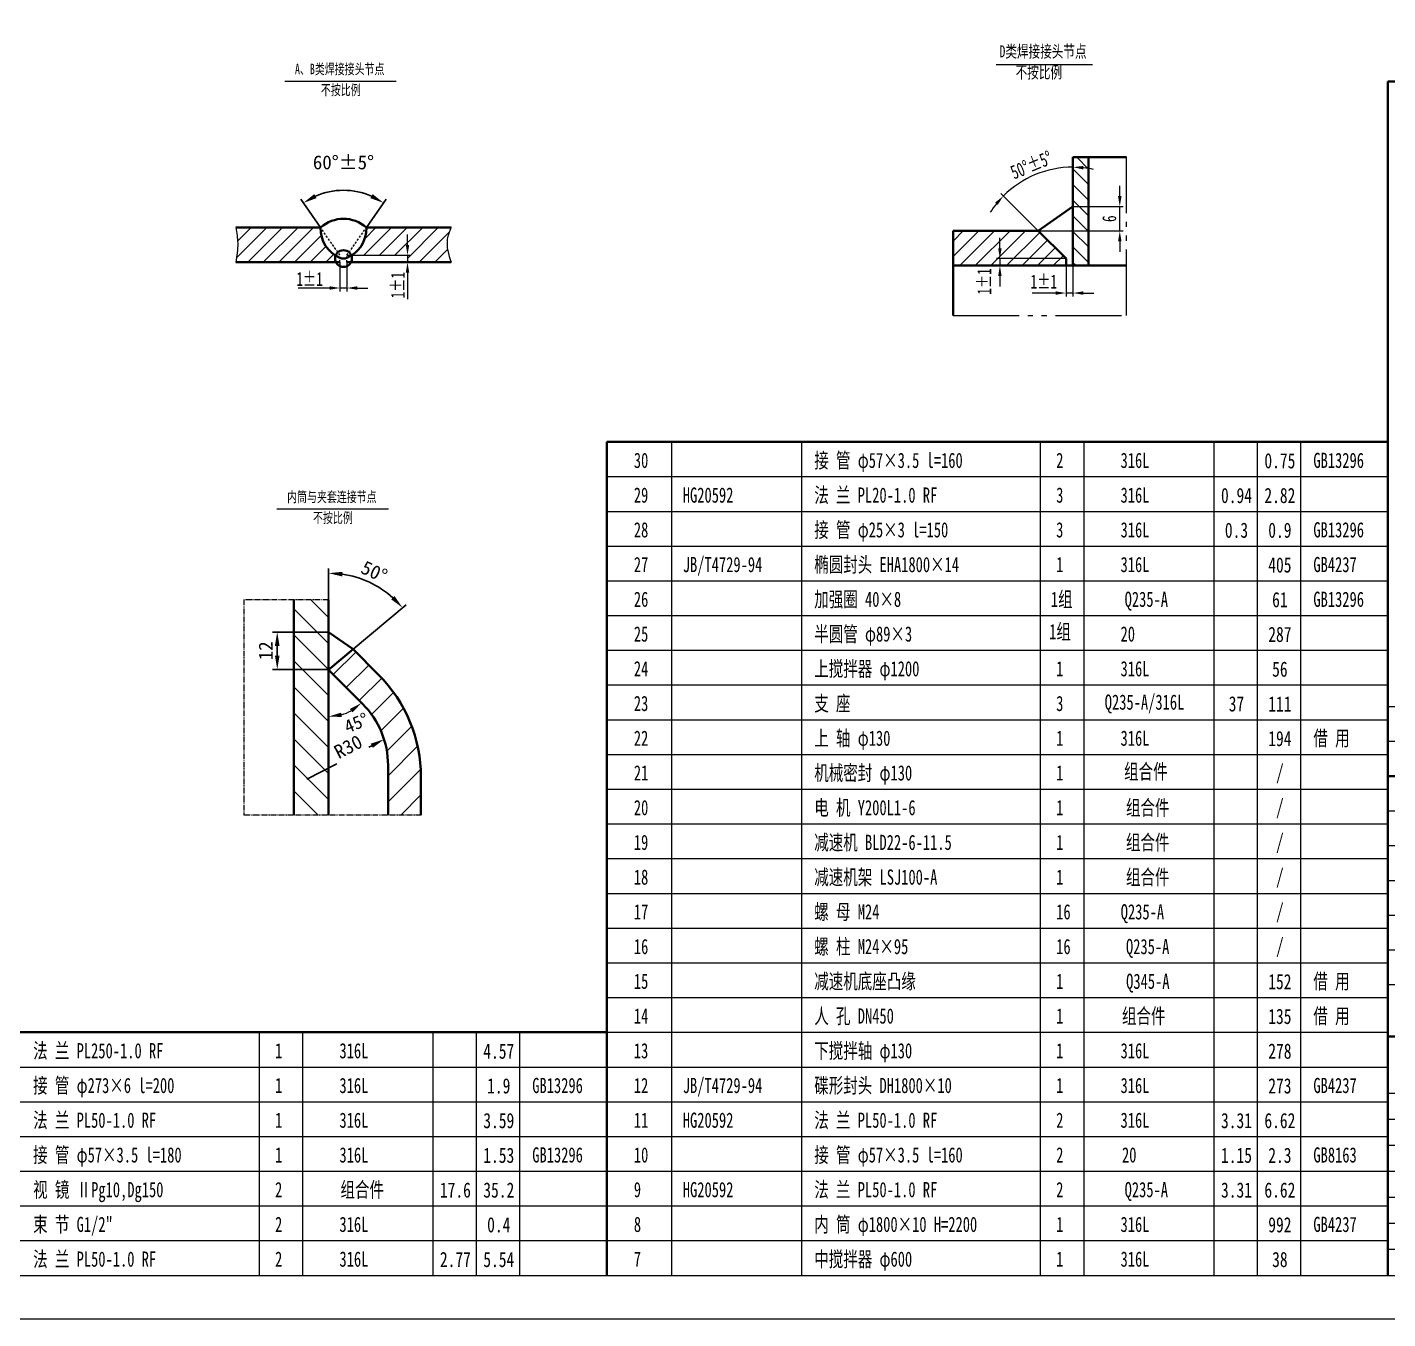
# Model space of a CAD drawing. Extents: x 588 to 112718, y -1551 to 24243.
# Drawn here: x 48838 to 53541, y 1983 to 6446 of the extents above; entities that cross this region are included whole.
import ezdxf
from ezdxf.enums import TextEntityAlignment as Align

# ---------------------------------------------------------------- set-up
doc = ezdxf.new("R2010")
doc.units = 0
doc.header["$LTSCALE"] = 10
doc.header["$PDMODE"] = 1
doc.linetypes.add('JXX-L', pattern=[2.9499999999999997, 1.9, -0.25, 0.15, -0.25, 0.15, -0.25])
doc.linetypes.add('XX-L', pattern=[1.25, 0.75, -0.5])
doc.layers.get('Defpoints').update_dxf_attribs({"linetype": 'CONTINUOUS'})
for name, color, linetype, lineweight in [('A 粗实线', 1, 'CONTINUOUS', 40), ('B 细实线', 7, 'CONTINUOUS', 18), ('C 文 字', 2, 'CONTINUOUS', 20), ('G 长虚线', 6, 'XX-L', 20), ('I 长双点线', 3, 'JXX-L', 18), ('J 标注尺寸', 2, 'CONTINUOUS', 18)]:
    doc.layers.add(name, color=color, linetype=linetype, lineweight=lineweight)
doc.styles.add('HZTXT', font='SIMFANG.TTF', dxfattribs={"width": 0.75})
doc.styles.get("Standard").update_dxf_attribs({"font": 'SIMFANG.TTF'})
doc.styles.add('style2', font='SIMFANG.TTF', dxfattribs={"width": 0.7})
doc.styles.add('标题中文', font='SIMFANG.TTF', dxfattribs={"width": 0.7})
doc.dimstyles.new('通用标注4.0', dxfattribs={"dimscale": 16, "dimtxt": 3, "dimasz": 3, "dimexe": 1, "dimexo": 0, "dimgap": 1, "dimtad": 1, "dimdec": 0, "dimzin": 0, "dimdsep": 46, "dimtxsty": 'Standard', "dimcen": 0, "dimadec": 0, "dimazin": 0, "dimtfac": 0.375, "dimtdec": 0, "dimtmove": 2, "dimatfit": 3, "dimfxl": 0, "dimtzin": 0, "dimarcsym": 0})

# ---------------------------------------------------------------- blocks, each defined once
blk = doc.blocks.new('*D185')
at = {"layer": 'Defpoints', "color": 0}
for p in [(49879.38006592673, 4356.037942664887), (49702.15792050667, 4226.485541970011), (49879.38006592673, 4226.485541970011)]:
    blk.add_point(p, dxfattribs=at)
at = {"layer": 'J 标注尺寸', "color": 0, "lineweight": -2}
for p, q in [((49879.38006592673, 4356.037942664887), (49686.15792050667, 4356.037942664887)), ((49702.15792050667, 4308.037942664887), (49702.15792050667, 4274.485541970011)), ((49879.38006592673, 4226.485541970011), (49686.15792050667, 4226.485541970011))]:
    blk.add_line(p, q, dxfattribs=at)
at = {"layer": 'J 标注尺寸', "color": 0}
for points in [[(49694.15792050667, 4308.037942664887), (49710.15792050667, 4308.037942664887), (49702.15792050667, 4356.037942664887)], [(49694.15792050667, 4274.485541970011), (49710.15792050667, 4274.485541970011), (49702.15792050667, 4226.485541970011)]]:
    blk.add_solid(points, dxfattribs=at)
at = {"layer": 'J 标注尺寸', "color": 0, "insert": (49662.15792050667, 4291.261742317457), "char_height": 48, "attachment_point": 5, "rotation": 90}
blk.add_mtext('12', dxfattribs=at)
blk = doc.blocks.new('*D194')
at = {"layer": 'Defpoints', "color": 0}
for p in [(50062.95103377191, 4504.55382463647), (49879.38006592673, 4467.343760669555), (49964.21707420988, 4296.634429945858), (49879.38006592673, 4225.447727585273), (49879.38006592673, 3723.343760669552)]:
    blk.add_point(p, dxfattribs=at)
at = {"layer": 'J 标注尺寸', "color": 0, "lineweight": -2}
for p, q in [((49879.38006592673, 4467.343760669555), (49879.38006592673, 4575.511364706657)), ((49964.21707420988, 4296.634429945858), (50147.54436988158, 4450.46429612871))]:
    blk.add_line(p, q, dxfattribs=at)
blk.add_arc((49879.38006592673, 4225.44772758527), 334.0636371213866, 48.23965381216988, 81.76034618783183, dxfattribs=at)
at = {"layer": 'J 标注尺寸', "color": 0}
for points in [[(49926.68129226373, 4548.083592088333), (49927.83077385146, 4564.042247798621), (49879.38006592673, 4559.511364706657)], [(50107.61500187214, 4480.207485457093), (50096.12883486778, 4469.068905316522), (50135.28765879168, 4440.179694373728)]]:
    blk.add_solid(points, dxfattribs=at)
at = {"layer": 'J 标注尺寸', "color": 0, "insert": (50037.46619002737, 4564.464514755637), "char_height": 48, "attachment_point": 5, "rotation": 335.0000000000006}
blk.add_mtext('50°', dxfattribs=at)
blk = doc.blocks.new('*D195')
at = {"layer": 'Defpoints', "color": 0}
for p in [(50071.33306032281, 3985.225661277971), (49804.99593334444, 3847.151279899917)]:
    blk.add_point(p, dxfattribs=at)
at = {"layer": 'J 标注尺寸', "color": 0, "lineweight": -2}
for p, q in [((50028.71912000627, 3963.133760257486), (50018.71689103452, 3957.94840891971)), ((49804.99593334444, 3847.151279899917), (49907.84386433709, 3900.469661039384))]:
    blk.add_line(p, q, dxfattribs=at)
at = {"layer": 'J 标注尺寸', "color": 0}
blk.add_solid([(50025.03713650285, 3970.236083643576), (50032.40110350968, 3956.031436871395), (50071.33306032281, 3985.225661277971)], dxfattribs=at)
at = {"layer": 'J 标注尺寸', "color": 0, "insert": (49947.55039856816, 3959.551212897077), "char_height": 48, "attachment_point": 5, "rotation": 27.403107640047416}
blk.add_mtext('R30', dxfattribs=at)
blk = doc.blocks.new('*D26')
at = {"layer": 'Defpoints', "color": 0}
for p in [(3237.529882554551, 4833.701037508146), (3244.866875172898, 4832.923096402701), (3234.866875172898, 4816.319008281709), (3242.866875172898, 4808.319008281709), (3244.866875172898, 4806.319008281708)]:
    blk.add_point(p, dxfattribs=at)
at = {"layer": 'J 标注尺寸', "color": 0, "lineweight": -2}
for p, q in [((3244.866875172898, 4832.923096402701), (3244.866875172899, 4835.666970911132)), ((3234.866875172898, 4816.319008281709), (3224.114731783625, 4827.071151670984))]:
    blk.add_line(p, q, dxfattribs=at)
for start, end in [(89.99999999999905, 134.9999999999966), (77.86737145388587, 83.93368572694246), (141.0663142730532, 147.1326285461097)]:
    blk.add_arc((3244.866875172898, 4806.319008281709), 28.34796262942333, start, end, dxfattribs=at)
at = {"layer": 'J 标注尺寸', "color": 0}
for points in [[(3247.836215487091, 4834.008929804123), (3247.889129342651, 4835.00752888478), (3244.866875172899, 4834.666970911132)], [(3222.443971294357, 4824.46779932445), (3223.187503222061, 4823.799098888917), (3224.821838564812, 4826.364044889798)]]:
    blk.add_solid(points, dxfattribs=at)
at = {"layer": 'J 标注尺寸', "color": 0, "insert": (3232.870529236219, 4835.280749340962), "char_height": 4, "attachment_point": 5, "rotation": 22.499999999999368, "style": 'style2'}
blk.add_mtext('{\\f仿宋_GB2312|b0|i0|c134|p49;50°±5°}', dxfattribs=at)
blk = doc.blocks.new('*D25')
at = {"layer": 'Defpoints', "color": 0}
for p in [(3244.866875172898, 4823.321083663805), (3258.347866930999, 4823.321083663805), (3234.866875172899, 4816.319008281709)]:
    blk.add_point(p, dxfattribs=at)
at = {"layer": 'J 标注尺寸', "color": 0, "lineweight": -2}
for p, q in [((3258.347866930999, 4826.321083663805), (3258.347866930999, 4829.321083663805)), ((3244.866875172898, 4823.321083663805), (3259.347866930999, 4823.321083663805)), ((3258.347866930999, 4816.319008281709), (3258.347866930999, 4823.321083663805)), ((3234.866875172899, 4816.319008281709), (3259.347866930999, 4816.319008281709)), ((3258.347866930999, 4813.319008281709), (3258.347866930999, 4810.319008281709))]:
    blk.add_line(p, q, dxfattribs=at)
at = {"layer": 'J 标注尺寸', "color": 0}
for points in [[(3257.847866930999, 4826.321083663805), (3258.847866930999, 4826.321083663805), (3258.347866930999, 4823.321083663805)], [(3257.847866930999, 4813.319008281709), (3258.847866930999, 4813.319008281709), (3258.347866930999, 4816.319008281709)]]:
    blk.add_solid(points, dxfattribs=at)
at = {"layer": 'J 标注尺寸', "color": 0, "insert": (3255.347866930998, 4819.820045972758), "char_height": 4, "attachment_point": 5, "rotation": 90, "style": 'style2'}
blk.add_mtext('6', dxfattribs=at)
blk = doc.blocks.new('*D199')
at = {"layer": 'Defpoints', "color": 0}
for p in [(49980.001263256, 5877.570599660857), (49851.86021233627, 5753.783134144202), (50010.30005967256, 5753.783134144202), (49919.08013600443, 5657.783134144202), (49943.08013600443, 5657.783134144202)]:
    blk.add_point(p, dxfattribs=at)
at = {"layer": 'J 标注尺寸', "color": 0, "lineweight": -2}
for p, q in [((49851.86021233627, 5753.783134144202), (49783.1414517529, 5851.92369509709)), ((50010.30005967256, 5753.783134144202), (50079.01882025593, 5851.923695097114))]:
    blk.add_line(p, q, dxfattribs=at)
blk.add_arc((49931.08013600443, 5640.645358063301), 241.9232250066643, 66.3867884614862, 113.6132115385236, dxfattribs=at)
at = {"layer": 'J 标注尺寸', "color": 0}
for points in [[(49838.0911552046, 5855.336343222928), (49830.25942734099, 5869.288548735688), (49792.31867473452, 5838.817262388467)], [(50031.90084466783, 5869.288548735705), (50024.06911680422, 5855.336343222943), (50069.84159727431, 5838.817262388491)]]:
    blk.add_solid(points, dxfattribs=at)
at = {"layer": 'J 标注尺寸', "color": 0, "insert": (49931.0801360044, 5978.568583069965), "char_height": 48, "attachment_point": 5}
blk.add_mtext('60°±5°', dxfattribs=at)
blk = doc.blocks.new('D类焊接接头节点')
at = {"layer": 'J 标注尺寸'}
h = blk.add_hatch(dxfattribs=at)
h.set_pattern_fill('ANSI31', color=256, angle=90, style=0)
h.set_pattern_definition([(135, (-3239.866875172898, -4819.820045972758), (-2.245064030267288, -2.245064030267288), [])])
h.paths.add_polyline_path([(9.5, 17.6751788846459), (5, 17.6751788846459), (5, -13.50103769104862), (9.5, -13.50103769104862)])
h = blk.add_hatch(dxfattribs=at)
h.set_pattern_fill('ANSI31', color=256, style=0)
h.set_pattern_definition([(45, (-3239.866875172898, -4819.820045972758), (-2.245064030267288, 2.245064030267288), [])])
h.paths.add_polyline_path([(-29.53674107769621, -3.501037691048623), (-29.53674107769621, -13.50103769104862), (-16.05367463827133, -13.50103769104862), (-16.05367463827133, -11.50103769104862), (3.000000000000455, -11.50103769104862), (-4.999999999999544, -3.501037691048623)])
h.paths.add_polyline_path([(3, -13.50103769104862), (3, -11.50103769104862), (-16.05367463827133, -11.50103769104862), (-16.05367463827133, -13.50103769104862)])
at = {"layer": 'A 粗实线'}
for p, q in [((5, 17.6751788846459), (20.46345910245145, 17.6751788846459)), ((5, -13.50103769104862), (5, 17.6751788846459)), ((9.5, -13.50103769104862), (9.5, 17.6751788846459)), ((-4.999999999999545, -3.501037691048623), (5, 3.501037691047713)), ((-29.53674107769621, -3.501037691048623), (-29.53674107769621, -27.88196099332527)), ((-29.53674107769621, -3.501037691048623), (-4.999999999999545, -3.501037691048623)), ((3.000000000000455, -11.50103769104862), (-4.999999999999545, -3.501037691048623)), ((3, -13.50103769104862), (3, -11.50103769104862)), ((-29.53674107769621, -13.50103769104862), (5, -13.50103769104862)), ((5, -13.50103769104862), (20.46345910245145, -13.50103769104862))]:
    blk.add_line(p, q, dxfattribs=at)
at = {"layer": 'I 长双点线'}
for p, q in [((20.46345910245145, -27.88196099332527), (20.46345910245145, 17.6751788846459)), ((-29.53674107769621, -27.88196099332527), (20.46345910245191, -27.88196099332527))]:
    blk.add_line(p, q, dxfattribs=at)
at = {"layer": 'J 标注尺寸'}
for p, q in [((-17.09550206171116, 44.44535657877896), (10.60261358208663, 44.44535657877896)), ((-16.05367463827133, -8.501037691048623), (-16.05367463827133, -5.501037691048623)), ((3.000000000000455, -11.50103769104862), (-17.05367463827133, -11.50103769104862)), ((-16.05367463827133, -11.50103769104862), (-16.05367463827133, -13.50103769104862)), ((3.000000000000455, -13.50103769104862), (-17.05367463827133, -13.50103769104862)), ((3, -13.50103769104862), (3, -22.4067950646695)), ((5, -13.50103769104862), (5, -22.4067950646695)), ((-16.05367463827133, -16.50103769104862), (-16.05367463827133, -19.50103769104862)), ((0, -21.4067950646695), (-6.736571717381594, -21.4067950646695)), ((5, -21.4067950646695), (3, -21.4067950646695)), ((8, -21.4067950646695), (11, -21.4067950646695))]:
    blk.add_line(p, q, dxfattribs=at)
for points in [[(-16.55367463827133, -8.501037691048623), (-15.55367463827133, -8.501037691048623), (-16.05367463827133, -11.50103769104862)], [(-16.55367463827133, -16.50103769104862), (-15.55367463827133, -16.50103769104862), (-16.05367463827133, -13.50103769104862)], [(0, -20.9067950646695), (0, -21.9067950646695), (3, -21.4067950646695)], [(8, -20.9067950646695), (8, -21.9067950646695), (5, -21.4067950646695)]]:
    blk.add_solid(points, dxfattribs=at)
at = {"layer": 'J 标注尺寸', "char_height": 3.5, "width": 51, "attachment_point": 1, "style": 'style2'}
for s, insert in [('D{\\f仿宋_GB2312|b0|i0|c134|p49;类焊接接头节点}', (-16.14644854581275, 49.94362858592831)), ('{\\f仿宋_GB2312|b0|i0|c134|p49;不按比例}', (-11.5092115260486, 43.93366311076716))]:
    blk.add_mtext(s, dxfattribs=dict(at, insert=insert))
at = {"layer": 'J 标注尺寸', "insert": (-20.55367463827179, -18.07682058142836), "char_height": 4, "attachment_point": 5, "rotation": 90, "style": 'style2'}
blk.add_mtext('{\\f仿宋_GB2312|b0|i0|c134|p49;1±1}', dxfattribs=at)
at = {"layer": 'J 标注尺寸', "insert": (-3.407385127946327, -18.11277421253726), "char_height": 4, "attachment_point": 5, "style": 'style2'}
blk.add_mtext('{\\f仿宋_GB2312|b0|i0|c134|p49;1±1}', dxfattribs=at)
at = {"layer": 'J 标注尺寸'}
dim = blk.add_angular_dim_2l(base=(-2.336992618347722, 13.8809915353886), line1=((5, -13.50103769104862), (5, 13.10305042994332)), line2=((3.000000000000455, -11.50103769104862), (-4.999999999999545, -3.501037691048623)), text='{\\f仿宋_GB2312|b0|i0|c134|p49;50°±5°}', dimstyle='通用标注4.0', dxfattribs=at)
dim.commit()
dim.dimension.update_dxf_attribs({"geometry": '*D26', "text_midpoint": (-6.996345936679973, 15.46070336820412), "insert": (-3239.866875172898, -4819.820045972758)})
dim = blk.add_linear_dim(base=(18.48099175810057, 3.501037691047713), p1=(-4.999999999999545, -3.501037691048623), p2=(5, 3.501037691047713), angle=90, text='6', dimstyle='通用标注4.0', dxfattribs=at)
dim.commit()
dim.dimension.update_dxf_attribs({"geometry": '*D25', "text_midpoint": (15.48099175810012, 0), "insert": (-3239.866875172898, -4819.820045972758)})

msp = doc.modelspace()

# ---------------------------------------------------------------- hatches: boundary and pattern name
at = {"layer": 'B 细实线'}
h = msp.add_hatch(dxfattribs=at)
h.set_pattern_fill('ANSI31', color=256, scale=20, angle=90, style=0)
h.set_pattern_definition([(135, (41320.41722273402, 751.9051829300442), (-44.90128060534577, -44.90128060534576), [])])
h.paths.add_polyline_path([(49879.38006592673, 4467.343760669552), (49759.38006592673, 4467.343760669552), (49759.38006592673, 4015.408094988015), (49759.38006592673, 3723.343760669552), (49879.38006592673, 3723.343760669552)])
h = msp.add_hatch(dxfattribs=at)
h.set_pattern_fill('ANSI31', color=256, scale=20, style=0)
h.set_pattern_definition([(45, (41320.41722273402, 751.9051829300442), (-44.90128060534576, 44.90128060534577), [])])
h.paths.add_polyline_path([(50052.53749607061, 4208.314008085134), (49964.21707420988, 4296.634429945858), (49879.38006592673, 4225.447727585277), (49997.19786240673, 4107.629931105264, -0.1989123673796584), (50085.06582805078, 3895.497896749301), (50085.06582805078, 3723.343760669552), (50198.98410547734, 3723.343760669552), (50198.98410547734, 3854.760617491862, 0.1989123673796569)])
at = {"layer": 'J 标注尺寸'}
h = msp.add_hatch(dxfattribs=at)
h.set_pattern_fill('ANSI31', color=256, style=0)
h.set_pattern_definition([(45, (13285.39424562748, -43774.17662551712), (-26.94076836320745, 26.94076836320746), [])])
edge = h.paths.add_edge_path()
edge.add_ellipse((49931.08013600443, 5646.532144982679), major_axis=(20.4527009203839, 20.4527009203839), ratio=0.99999999999947, start_angle=134.9999999999849, end_angle=161.1529425672897, ccw=False)
edge.add_ellipse((49931.08013600443, 5646.532144982679), major_axis=(20.45270092041763, 20.45270092041763), ratio=0.9999999999994886, start_angle=113.98966314125781, end_angle=134.9999999999853, ccw=False)
edge.add_ellipse((49960.51650886331, 5749.835634082383), major_axis=(-76.88229162724156, 76.88229162724156), ratio=0.9999999999998836, start_angle=42.91935054736939, end_angle=103.72986075327537, ccw=False)
edge.add_line((49851.86021233627, 5753.783134144202), (49559.08013600441, 5753.783134144202))
edge.add_spline(control_points=[(49559.08013600443, 5753.783134144202), (49562.11162648338, 5735.706582013752), (49568.80824447278, 5695.775147287541), (49562.52113520409, 5655.710774888064), (49559.08013600443, 5633.783134144202)], knot_values=[0, 0, 0, 0, 4.553085131909655, 10.0578484456397, 10.0578484456397, 10.0578484456397, 10.0578484456397], degree=3, periodic=0)
edge.add_line((49559.08013600443, 5633.783134144202), (49905.11691832021, 5633.783134144202))
edge = h.paths.add_edge_path()
edge.add_line((50152.46008066015, 5657.783134144202), (50152.46008066015, 5633.783134144202))
edge.add_line((50152.46008066015, 5633.783134144202), (50164.46008066015, 5633.783134144202))
edge.add_line((50164.46008066015, 5633.783134144202), (50303.08013600441, 5633.783134144202))
edge.add_spline(control_points=[(50303.08013600443, 5633.783134144202), (50294.51788091866, 5660.694809172057), (50281.47445203268, 5701.691078952803), (50297.55539877166, 5740.462800604977), (50303.08013600443, 5753.783134144202)], knot_values=[0, 0, 0, 0, 6.737565344485811, 10.26376270678672, 10.26376270678672, 10.26376270678672, 10.26376270678672], degree=3, periodic=0)
edge.add_line((50303.08013600443, 5753.783134144202), (50010.30005967258, 5753.783134144202))
edge.add_ellipse((49901.64376314552, 5749.835634082383), major_axis=(76.88229162723417, 76.88229162723417), ratio=0.9999999999999645, start_angle=257.1528708974274, end_angle=317.08064945263294, ccw=False)
edge.add_line((49959.50662504192, 5657.783134144202), (50152.46008066017, 5657.783134144202))

# ---------------------------------------------------------------- linework, layer by layer
at = {"layer": 'A 粗实线'}
for p, q in [((53540.93217136123, 2958.045089139574), (53540.93217136123, 6258.441585797918)), ((53540.93217136123, 6258.441585797918), (55344.18691679614, 6258.441585797918)), ((49559.08013600443, 5753.7831341442), (49851.86021233627, 5753.7831341442)), ((50303.08013600443, 5753.7831341442), (50010.30005967256, 5753.7831341442)), ((49559.08013600443, 5633.7831341442), (49919.08013600443, 5633.7831341442)), ((50303.08013600443, 5633.7831341442), (49943.08013600443, 5633.7831341442)), ((50840.93217136123, 5013.045089139574), (53540.93217136123, 5013.045089139574)), ((50840.93217136123, 5013.045089139574), (50840.93217136123, 3573.045089139574)), ((49759.38006592673, 4467.343760669552), (49759.38006592673, 4015.408094988015)), ((49879.38006592673, 3723.343760669552), (49879.38006592673, 4467.343760669552)), ((49964.21707420988, 4296.634429945858), (49879.38006592673, 4356.037942664887)), ((49879.38006592673, 4225.447727585277), (49964.21707420988, 4296.634429945858)), ((49964.21707420988, 4296.634429945858), (50052.53749607061, 4208.314008085137)), ((49879.38006592673, 4225.447727585277), (49997.19786240673, 4107.629931105264)), ((49759.38006592673, 3723.343760669552), (49759.38006592673, 4016.123837001411)), ((50085.06582805078, 3723.343760669552), (50085.06582805078, 3895.497896749301)), ((53540.93217136123, 3858.045089139574), (56240.93217136123, 3858.045089139574)), ((50198.98410547734, 3723.343760669552), (50198.98410547734, 3854.760617491862)), ((50840.93217136123, 3573.045089139574), (50840.93217136123, 2133.045089139574)), ((48140.93217136123, 2973.045089139574), (50840.93217136123, 2973.045089139574)), ((53540.93217136123, 2958.045089139574), (56240.93217136123, 2958.045089139574))]:
    msp.add_line(p, q, dxfattribs=at)
at = {"layer": 'A 粗实线', "color": 1}
msp.add_line((53540.93217136123, 2958.045089139574), (53540.93217136123, 2133.045089139574), dxfattribs=at)
at = {"layer": 'A 粗实线'}
for centre, radius in [((49698.98410547734, 3854.760617491862), 500), ((49785.06582805078, 3895.497896749301), 300)]:
    msp.add_arc(centre, radius, 0, 44.99999999962232, dxfattribs=at)
for centre, major_axis, ratio, start_param, end_param in [((49931.08013600443, 5665.018482334495), (-84.12775914312094, 84.12775914312097), 0.9999999999999987, -1.514038278969811, -0.05675804782508687), ((49960.51650886331, 5749.835634082383), (76.88229162723525, 76.88229162723525), 0.9999999999999033, 2.319880306664764, 3.536003631691676), ((49901.64376314552, 5749.835634082383), (-76.8822916272353, 76.8822916272353), 0.9999999999999002, 2.747181675487909, 3.963305000514824), ((49931.08013600443, 5646.532144982679), (-20.45270092038442, 20.45270092038443), 0.9999999999999454, 3.926990816987269, 10.21017612416686), ((49931.08013600443, 5673.813915045948), (19.29112461451073, 19.29112461451072), 1, 3.47155454510239, 4.382427088872093)]:
    msp.add_ellipse(centre, major_axis=major_axis, ratio=ratio, start_param=start_param, end_param=end_param, dxfattribs=at)
at = {"layer": 'B 细实线'}
for p, q in [((51065.93217136123, 3573.045089139574), (51065.93217136123, 5013.045089139574)), ((51515.93217136123, 3573.045089139574), (51515.93217136123, 5013.045089139574)), ((52340.93217136123, 3573.045089139574), (52340.93217136123, 5013.045089139574)), ((52490.93217136123, 3573.045089139574), (52490.93217136123, 5013.045089139574)), ((52940.93217136123, 3573.045089139574), (52940.93217136123, 5013.045089139574)), ((53090.93217136123, 3573.045089139574), (53090.93217136123, 5013.045089139574)), ((53240.93217136123, 3573.045089139574), (53240.93217136123, 5013.045089139574)), ((50840.93217136123, 4893.045089139574), (53540.93217136123, 4893.045089139574)), ((50840.93217136123, 4773.045089139574), (53540.93217136123, 4773.045089139574)), ((50840.93217136123, 4653.045089139574), (53540.93217136123, 4653.045089139574)), ((50840.93217136123, 4533.045089139574), (53540.93217136123, 4533.045089139574)), ((50840.93217136123, 4413.045089139574), (53540.93217136123, 4413.045089139574)), ((50840.93217136123, 4293.045089139574), (53540.93217136123, 4293.045089139574)), ((50840.93217136123, 4173.045089139574), (53540.93217136123, 4173.045089139574)), ((53540.93217136123, 4098.985155724469), (55344.18691679614, 4098.985155724469)), ((50840.93217136123, 4053.045089139574), (53540.93217136123, 4053.045089139574)), ((53540.93217136123, 3979.093869709781), (55344.18691679614, 3979.093869709781)), ((50840.93217136123, 3933.045089139574), (53540.93217136123, 3933.045089139574)), ((50840.93217136123, 3813.045089139574), (53540.93217136123, 3813.045089139574)), ((53540.93217136123, 3738.045089139574), (56240.93217136123, 3738.045089139574)), ((50840.93217136123, 3693.045089139574), (53540.93217136123, 3693.045089139574)), ((53540.93217136123, 3618.045089139574), (56240.93217136123, 3618.045089139574)), ((50840.93217136123, 3573.045089139574), (53540.93217136123, 3573.045089139574)), ((51065.93217136123, 2133.045089139574), (51065.93217136123, 3573.045089139574)), ((51515.93217136123, 2133.045089139574), (51515.93217136123, 3573.045089139574)), ((52340.93217136123, 2133.045089139574), (52340.93217136123, 3573.045089139574)), ((52490.93217136123, 2133.045089139574), (52490.93217136123, 3573.045089139574)), ((52940.93217136123, 2133.045089139574), (52940.93217136123, 3573.045089139574)), ((53090.93217136123, 2133.045089139574), (53090.93217136123, 3573.045089139574)), ((53240.93217136123, 2133.045089139574), (53240.93217136123, 3573.045089139574)), ((53540.93217136123, 3498.045089139574), (56240.93217136123, 3498.045089139574)), ((50840.93217136123, 3453.045089139574), (53540.93217136123, 3453.045089139574)), ((53540.93217136123, 3378.045089139574), (56240.93217136123, 3378.045089139574)), ((50840.93217136123, 3333.045089139574), (53540.93217136123, 3333.045089139574)), ((53540.93217136123, 3258.045089139574), (56240.93217136123, 3258.045089139574)), ((50840.93217136123, 3213.045089139574), (53540.93217136123, 3213.045089139574)), ((53540.93217136123, 3138.045089139574), (56240.93217136123, 3138.045089139574)), ((50840.93217136123, 3093.045089139574), (53540.93217136123, 3093.045089139574)), ((49640.93217136123, 2133.045089139574), (49640.93217136123, 2973.045089139574)), ((49790.93217136123, 2133.045089139574), (49790.93217136123, 2973.045089139574)), ((50240.93217136123, 2133.045089139574), (50240.93217136123, 2973.045089139574)), ((50390.93217136123, 2133.045089139574), (50390.93217136123, 2973.045089139574)), ((50540.93217136123, 2133.045089139574), (50540.93217136123, 2973.045089139574)), ((50840.93217136123, 2973.045089139574), (53540.93217136123, 2973.045089139574)), ((48140.93217136123, 2853.045089139574), (50840.93217136123, 2853.045089139574)), ((50840.93217136123, 2853.045089139574), (53540.93217136123, 2853.045089139574)), ((48140.93217136123, 2733.045089139574), (50840.93217136123, 2733.045089139574)), ((50840.93217136123, 2733.045089139574), (53540.93217136123, 2733.045089139574)), ((53540.93217136123, 2763.045089139574), (56240.93217136123, 2763.045089139574)), ((53540.93217136123, 2673.045089139574), (54440.93217136123, 2673.045089139574)), ((48140.93217136123, 2613.045089139574), (50840.93217136123, 2613.045089139574)), ((50840.93217136123, 2613.045089139574), (53540.93217136123, 2613.045089139574)), ((53540.93217136123, 2583.045089139574), (54440.93217136123, 2583.045089139574)), ((48140.93217136123, 2493.045089139574), (50840.93217136123, 2493.045089139574)), ((50840.93217136123, 2493.045089139574), (53540.93217136123, 2493.045089139574)), ((53540.93217136123, 2493.045089139574), (54440.93217136123, 2493.045089139574)), ((53540.93217136123, 2403.045089139574), (54440.93217136123, 2403.045089139574)), ((48140.93217136123, 2373.045089139574), (50840.93217136123, 2373.045089139574)), ((50840.93217136123, 2373.045089139574), (53540.93217136123, 2373.045089139574)), ((53540.93217136123, 2313.045089139574), (54440.93217136123, 2313.045089139574)), ((48140.93217136123, 2253.045089139574), (50840.93217136123, 2253.045089139574)), ((50840.93217136123, 2253.045089139574), (53540.93217136123, 2253.045089139574)), ((53540.93217136123, 2223.045089139574), (56240.93217136123, 2223.045089139574))]:
    msp.add_line(p, q, dxfattribs=at)
msp.add_lwpolyline([(43775.93217136123, 1983.045089139574), (56390.93217136123, 1983.045089139574), (56390.93217136123, 10893.04508913957), (43775.93217136123, 10893.04508913957)], close=True, dxfattribs=at)
at = {"layer": 'C 文 字'}
msp.add_line((44150.93217136123, 2133.045089139574), (56240.93217136123, 2133.045089139574), dxfattribs=at)
at = {"layer": 'G 长虚线'}
for p, q in [((49919.08013600443, 5657.7831341442), (49851.86021233627, 5753.7831341442)), ((49943.08013600443, 5657.7831341442), (50010.30005967256, 5753.7831341442)), ((49919.08013600443, 5633.7831341442), (49919.08013600443, 5657.7831341442)), ((49943.08013600443, 5633.7831341442), (49943.08013600443, 5657.7831341442))]:
    msp.add_line(p, q, dxfattribs=at)
at = {"layer": 'I 长双点线'}
for p, q in [((49879.38006592673, 4467.343760669552), (49586.40415505378, 4467.343760669552)), ((49586.40415505378, 4467.343760669552), (49586.40415505378, 3723.343760669552)), ((50198.98410547734, 3723.343760669552), (49586.40415505378, 3723.343760669552))]:
    msp.add_line(p, q, dxfattribs=at)
at = {"layer": 'J 标注尺寸'}
for p, q in [((49728.12222338992, 6260.049958411248), (50113.7152953037, 6260.049958411248)), ((50152.46008066015, 5693.7831341442), (50152.46008066015, 5729.7831341442)), ((49943.08013600443, 5657.7831341442), (50164.46008066015, 5657.7831341442)), ((50152.46008066015, 5657.7831341442), (50152.46008066015, 5633.7831341442)), ((49919.08013600443, 5633.7831341442), (49919.08013600443, 5532.741250299412)), ((49943.08013600443, 5633.7831341442), (49943.08013600443, 5532.741250299412)), ((49943.08013600443, 5633.7831341442), (50164.46008066015, 5633.7831341442)), ((50152.46008066015, 5597.7831341442), (50152.46008066015, 5506.414637636626)), ((49883.08013600443, 5544.741250299412), (49774.58997497772, 5544.741250299412)), ((49943.08013600443, 5544.741250299412), (49919.08013600443, 5544.741250299412)), ((49979.08013600443, 5544.741250299412), (50015.08013600443, 5544.741250299412)), ((49700.92485887415, 4781.506172874942), (50086.51793078793, 4781.506172874942))]:
    msp.add_line(p, q, dxfattribs=at)
msp.add_arc((49879.38006592673, 4225.447727585277), 161.6399555069797, 286.002910955934, 298.9970890438595, dxfattribs=at)
for points, knots in [([(49559.08013600443, 5753.783134144202), (49562.11162648338, 5735.706582013755), (49568.80824447281, 5695.775147287542), (49562.52113520409, 5655.710774888068), (49559.08013600443, 5633.783134144202)], [0, 0, 0, 0, 4.553085131909655, 10.0578484456397, 10.0578484456397, 10.0578484456397, 10.0578484456397]), ([(50303.08013600443, 5753.783134144202), (50297.55539877166, 5740.462800604982), (50281.47445203268, 5701.691078952797), (50294.51788091863, 5660.694809172048), (50303.08013600443, 5633.783134144202)], [0, 0, 0, 0, 3.526197362300913, 10.26376270678672, 10.26376270678672, 10.26376270678672, 10.26376270678672])]:
    msp.add_open_spline(points, degree=3, knots=knots, dxfattribs=at)
for points in [[(50146.46008066015, 5693.7831341442), (50158.46008066015, 5693.7831341442), (50152.46008066015, 5657.7831341442)], [(50146.46008066015, 5597.7831341442), (50158.46008066015, 5597.7831341442), (50152.46008066015, 5633.7831341442)], [(49883.08013600443, 5550.741250299412), (49883.08013600443, 5538.741250299412), (49919.08013600443, 5544.741250299412)], [(49979.08013600443, 5550.741250299412), (49979.08013600443, 5538.741250299412), (49943.08013600443, 5544.741250299412)], [(49953.22402816839, 4090.060136828673), (49962.25094919809, 4078.080374864279), (49993.67677457639, 4111.151018935598)], [(49924.98595683716, 4062.644709626649), (49922.89798298848, 4077.49867762201), (49879.38006592673, 4063.807772078297)]]:
    msp.add_solid(points, dxfattribs=at)

# ---------------------------------------------------------------- block references
at = {"layer": 'J 标注尺寸', "xscale": 12, "yscale": 12}
msp.add_blockref('D类焊接接头节点', (52392.72328256456, 5784.244120532461), dxfattribs=at)

# ---------------------------------------------------------------- texts
at = {"layer": 'C 文 字'}
for s, height, style, width, p in [('A、B类焊接接头节点', 36, '标题中文', 0.6999999999995149, (49763.48300029314, 6283.66489449779)), ('不按比例', 36, '标题中文', 0.6999999999995149, (49852.98075471973, 6211.458496183594)), ('1±1', 48, 'style2', 0.7000000000007276, (49768.35618689752, 5552.018209025402))]:
    msp.add_text(s, height=height, dxfattribs=dict(at, style=style, width=width)).set_placement(p)
at = {"layer": 'C 文 字', "style": 'style2', "width": 0.7000000000000076}
msp.add_text('1±1', height=48, rotation=90, dxfattribs=at).set_placement((50142.80966756571, 5508.933174116755))
at = {"layer": 'C 文 字', "style": 'HZTXT', "width": 0.75}
for s, p in [('0.75', (53167.94035281424, 4947.531846187099)), ('0.94', (53017.94035281424, 4827.531846187099)), ('2.82', (53167.94035281424, 4827.531846187099)), ('0.3', (53017.94035281424, 4707.531846187099)), ('0.9', (53167.94035281424, 4707.531846187099)), ('405', (53167.94035281424, 4587.531846187099)), ('61', (53167.94035281424, 4467.531846187099)), ('287', (53167.94035281424, 4347.531846187099)), ('56', (53167.94035281424, 4227.531846187099)), ('37', (53017.94035281424, 4107.531846187099)), ('111', (53167.94035281424, 4107.531846187099)), ('194', (53167.94035281424, 3987.531846187099)), ('/', (53167.94035281424, 3867.531846187099)), ('/', (53167.94035281424, 3747.531846187099)), ('/', (53167.94035281424, 3627.531846187099)), ('/', (53167.94035281424, 3507.531846187099)), ('/', (53167.94035281424, 3387.531846187099)), ('/', (53167.94035281424, 3267.531846187099)), ('152', (53167.94035281424, 3147.531846187099)), ('135', (53167.94035281424, 3027.531846187099)), ('4.57', (50467.94035281424, 2907.531846187099)), ('278', (53167.94035281424, 2907.531846187099)), ('1.9', (50467.94035281424, 2787.531846187099)), ('273', (53167.94035281424, 2787.531846187099)), ('3.59', (50467.94035281424, 2667.531846187099)), ('3.31', (53017.94035281424, 2667.531846187099)), ('6.62', (53167.94035281424, 2667.531846187099)), ('1.53', (50467.94035281424, 2547.531846187099)), ('1.15', (53017.94035281424, 2547.531846187099)), ('2.3', (53167.94035281424, 2547.531846187099)), ('17.6', (50317.94035281424, 2427.531846187099)), ('35.2', (50467.94035281424, 2427.531846187099)), ('3.31', (53017.94035281424, 2427.531846187099)), ('6.62', (53167.94035281424, 2427.531846187099)), ('0.4', (50467.94035281424, 2307.531846187099)), ('992', (53167.94035281424, 2307.531846187099)), ('2.77', (50317.94035281424, 2187.531846187099)), ('5.54', (50467.94035281424, 2187.531846187099)), ('38', (53167.94035281424, 2187.531846187099))]:
    msp.add_text(s, height=52.5, dxfattribs=at).set_placement(p, align=Align.MIDDLE)
at = {"layer": 'J 标注尺寸', "style": '标题中文'}
for s, height, width, p in [('30', 52.5, 0.7, (50934.77916982651, 4923.045089139574)), ('接 管 φ57×3.5 l=160', 52.5, 0.7, (51558.43922166238, 4923.045089139574)), ('2', 52.5, 0.7, (52394.65048633501, 4923.045089139574)), ('316L', 52.5, 0.7, (52617.14036743034, 4923.045089139574)), ('GB13296', 52.5, 0.7, (53283.66994431172, 4923.045089139574)), ('内筒与夹套连接节点', 36, 0.6999999999999696, (49736.28563577737, 4805.121108961481)), ('29', 52.5, 0.7, (50934.77916982651, 4803.045089139574)), ('HG20592', 52.5, 0.7, (51103.98048508869, 4803.045089139574)), ('法 兰 PL20-1.0 RF', 52.5, 0.7, (51558.43922166238, 4803.045089139574)), ('3', 52.5, 0.7, (52394.65048633501, 4803.045089139574)), ('316L', 52.5, 0.7, (52617.14036743034, 4803.045089139574)), ('不按比例', 36, 0.6999999999999696, (49825.78339020396, 4732.914710647288)), ('28', 52.5, 0.7, (50934.77916982651, 4683.045089139574)), ('接 管 φ25×3 l=150', 52.5, 0.7, (51558.43922166238, 4683.045089139574)), ('3', 52.5, 0.7, (52394.65048633501, 4683.045089139574)), ('316L', 52.5, 0.7, (52617.14036743034, 4683.045089139574)), ('GB13296', 52.5, 0.7, (53283.66994431172, 4683.045089139574)), ('27', 52.5, 0.7, (50934.77916982651, 4563.045089139574)), ('JB/T4729-94', 52.5, 0.7, (51103.98048508869, 4563.045089139574)), ('椭圆封头 EHA1800×14', 52.5, 0.7, (51558.43922166238, 4563.045089139574)), ('1', 52.5, 0.7, (52394.65048633501, 4563.045089139574)), ('316L', 52.5, 0.7, (52617.14036743034, 4563.045089139574)), ('GB4237', 52.5, 0.7, (53283.66994431172, 4563.045089139574)), ('26', 52.5, 0.7, (50934.77916982651, 4443.045089139574)), ('加强圈 40×8', 52.5, 0.7, (51558.43922166238, 4443.045089139574)), ('1组', 52.5, 0.7, (52376.35919370299, 4443.045089139574)), ('Q235-A', 52.5, 0.7, (52631.22563949123, 4443.045089139574)), ('GB13296', 52.5, 0.7, (53283.66994431172, 4443.045089139574)), ('25', 52.5, 0.7, (50934.77916982651, 4323.045089139574)), ('半圆管 φ89×3  ', 52.5, 0.7, (51558.43922166238, 4323.045089139574)), ('1组', 52.5, 0.7, (52370.39524898035, 4331.121028943686)), ('20', 52.5, 0.7, (52617.14036743034, 4323.045089139574)), ('24', 52.5, 0.7, (50934.77916982651, 4203.045089139574)), ('上搅拌器 φ1200', 52.5, 0.7, (51558.43922166238, 4203.045089139574)), ('1', 52.5, 0.7, (52394.65048633501, 4203.045089139574)), ('316L', 52.5, 0.7, (52617.14036743034, 4203.045089139574)), ('支 座', 52.5, 0.7, (51558.43922166238, 4083.045089139574)), ('Q235-A/316L', 52.5, 0.7, (52562.58224798139, 4087.693985204925)), ('23', 52.5, 0.7, (50934.77916982651, 4083.045089139574)), ('3', 52.5, 0.7, (52394.65048633501, 4083.045089139574)), ('22', 52.5, 0.7, (50934.77916982651, 3963.045089139574)), ('上 轴 φ130 ', 52.5, 0.7, (51558.43922166238, 3963.045089139574)), ('1', 52.5, 0.7, (52394.65048633501, 3963.045089139574)), ('1', 52.5, 0.7, (52394.65048633501, 3963.045089139574)), ('316L', 52.5, 0.7, (52617.14036743034, 3963.045089139574)), ('借 用', 52.5, 0.7, (53283.66994431172, 3963.045089139574)), ('机械密封 φ130', 52.5, 0.7, (51558.43922166238, 3843.045089139574)), ('组合件', 52.5, 0.7, (52629.43502271984, 3847.693985204925)), ('21', 52.5, 0.7, (50934.77916982651, 3843.045089139574)), ('1', 52.5, 0.7, (52394.65048633501, 3843.045089139574)), ('20', 52.5, 0.7, (50934.77916982651, 3723.045089139574)), ('电 机 Y200L1-6', 52.5, 0.7, (51558.43922166238, 3723.045089139574)), ('1', 52.5, 0.7, (52394.65048633501, 3723.045089139574)), ('组合件', 52.5, 0.7, (52635.92073017819, 3723.045089139574)), ('19', 52.5, 0.7, (50934.77916982651, 3603.045089139574)), ('减速机 BLD22-6-11.5', 52.5, 0.7, (51558.43922166238, 3603.045089139574)), ('1', 52.5, 0.7, (52394.65048633501, 3603.045089139574)), ('组合件', 52.5, 0.7, (52635.92073017819, 3603.045089139574)), ('18', 52.5, 0.7, (50934.77916982651, 3483.045089139574)), ('减速机架 LSJ100-A ', 52.5, 0.7, (51558.43922166238, 3483.045089139574)), ('1', 52.5, 0.7, (52394.65048633501, 3483.045089139574)), ('组合件', 52.5, 0.7, (52635.92073017819, 3483.045089139574)), ('17', 52.5, 0.7, (50934.77916982651, 3363.045089139574)), ('螺 母 M24', 52.5, 0.7, (51558.43922166238, 3363.045089139574)), ('16', 52.5, 0.7, (52394.65048633501, 3363.045089139574)), ('Q235-A', 52.5, 0.7, (52617.82455507756, 3363.045089139574)), ('16', 52.5, 0.7, (50934.77916982651, 3243.045089139574)), ('螺 柱 M24×95', 52.5, 0.7, (51558.43922166238, 3243.045089139574)), ('16', 52.5, 0.7, (52394.65048633501, 3243.045089139574)), ('Q235-A', 52.5, 0.7, (52635.92073017819, 3243.045089139574)), ('15', 52.5, 0.7, (50934.77916982651, 3123.045089139574)), ('减速机底座凸缘', 52.5, 0.7, (51558.43922166238, 3123.045089139574)), ('1', 52.5, 0.7, (52394.65048633501, 3123.045089139574)), ('Q345-A', 52.5, 0.7, (52636.51783863158, 3123.045089139574)), ('借 用', 52.5, 0.7, (53283.66994431172, 3123.045089139574)), ('人 孔 DN450', 52.5, 0.7, (51558.43922166238, 3003.045089139574)), ('组合件', 52.5, 0.7, (52622.1569549056, 3003.045089139574)), ('借 用', 52.5, 0.7, (53283.66994431172, 3003.045089139574)), ('14', 52.5, 0.7, (50934.77916982651, 3003.045089139574)), ('1', 52.5, 0.7, (52394.65048633501, 3003.045089139574)), ('法 兰 PL250-1.0 RF ', 52.5, 0.7, (48858.43922166238, 2883.045089139574)), ('1', 52.5, 0.7, (49694.65048633501, 2883.045089139574)), ('316L', 52.5, 0.7, (49917.14036743034, 2883.045089139574)), ('13', 52.5, 0.7, (50934.77916982651, 2883.045089139574)), ('下搅拌轴 φ130 ', 52.5, 0.7, (51558.43922166238, 2883.045089139574)), ('1', 52.5, 0.7, (52394.65048633501, 2883.045089139574)), ('316L', 52.5, 0.7, (52617.14036743034, 2883.045089139574)), ('接 管 φ273×6 l=200', 52.5, 0.7, (48858.43922166238, 2763.045089139574)), ('碟形封头 DH1800×10', 52.5, 0.7, (51558.43922166238, 2763.045089139574)), ('1', 52.5, 0.7, (49694.65048633501, 2763.045089139574)), ('316L', 52.5, 0.7, (49917.14036743034, 2763.045089139574)), ('GB13296', 52.5, 0.7, (50583.66994431172, 2763.045089139574)), ('12', 52.5, 0.7, (50934.77916982651, 2763.045089139574)), ('JB/T4729-94', 52.5, 0.7, (51103.98048508869, 2763.045089139574)), ('1', 52.5, 0.7, (52394.65048633501, 2763.045089139574)), ('316L', 52.5, 0.7, (52617.14036743034, 2763.045089139574)), ('GB4237', 52.5, 0.7, (53283.66994431172, 2763.045089139574)), ('法 兰 PL50-1.0 RF', 52.5, 0.7, (48858.43922166238, 2643.045089139574)), ('1', 52.5, 0.7, (49694.65048633501, 2643.045089139574)), ('316L', 52.5, 0.7, (49917.14036743034, 2643.045089139574)), ('11', 52.5, 0.7, (50934.77916982651, 2643.045089139574)), ('HG20592', 52.5, 0.7, (51103.98048508869, 2643.045089139574)), ('法 兰 PL50-1.0 RF', 52.5, 0.7, (51558.43922166238, 2643.045089139574)), ('2', 52.5, 0.7, (52394.65048633501, 2643.045089139574)), ('316L', 52.5, 0.7, (52617.14036743034, 2643.045089139574)), ('接 管 φ57×3.5 l=180', 52.5, 0.7, (48858.43922166238, 2523.045089139574)), ('1', 52.5, 0.7, (49694.65048633501, 2523.045089139574)), ('316L', 52.5, 0.7, (49917.14036743034, 2523.045089139574)), ('GB13296', 52.5, 0.7, (50583.66994431172, 2523.045089139574)), ('10', 52.5, 0.7, (50934.77916982651, 2523.045089139574)), ('接 管 φ57×3.5 l=160', 52.5, 0.7, (51558.43922166238, 2523.045089139574)), ('2', 52.5, 0.7, (52394.65048633501, 2523.045089139574)), ('20', 52.5, 0.7, (52622.1569549056, 2523.045089139574)), ('GB8163', 52.5, 0.7, (53283.66994431172, 2523.045089139574)), ('视 镜 ⅡPg10,Dg150', 52.5, 0.7, (48858.43922166238, 2403.045089139574)), ('2', 52.5, 0.7, (49694.65048633501, 2403.045089139574)), ('组合件', 52.5, 0.7, (49920.65506227687, 2403.045089139574)), ('9', 52.5, 0.7, (50934.77916982651, 2403.045089139574)), ('HG20592', 52.5, 0.7, (51103.98048508869, 2403.045089139574)), ('法 兰 PL50-1.0 RF', 52.5, 0.7, (51558.43922166238, 2403.045089139574)), ('2', 52.5, 0.7, (52394.65048633501, 2403.045089139574)), ('Q235-A', 52.5, 0.7, (52631.22563949123, 2403.045089139574)), ('束 节 G1/2"', 52.5, 0.7, (48858.43922166238, 2283.045089139574)), ('2', 52.5, 0.7, (49694.65048633501, 2283.045089139574)), ('316L', 52.5, 0.7, (49917.14036743034, 2283.045089139574)), ('8', 52.5, 0.7, (50934.77916982651, 2283.045089139574)), ('内 筒 φ1800×10 H=2200', 52.5, 0.7, (51558.43922166238, 2283.045089139574)), ('1', 52.5, 0.7, (52394.65048633501, 2283.045089139574)), ('316L', 52.5, 0.7, (52617.14036743034, 2283.045089139574)), ('GB4237', 52.5, 0.7, (53283.66994431172, 2283.045089139574)), ('法 兰 PL50-1.0 RF', 52.5, 0.7, (48858.43922166238, 2163.045089139574)), ('2', 52.5, 0.7, (49694.65048633501, 2163.045089139574)), ('316L', 52.5, 0.7, (49917.14036743034, 2163.045089139574)), ('7', 52.5, 0.7, (50934.77916982651, 2163.045089139574)), ('中搅拌器 φ600', 52.5, 0.7, (51558.43922166238, 2163.045089139574)), ('1', 52.5, 0.7, (52394.65048633501, 2163.045089139574)), ('316L', 52.5, 0.7, (52617.14036743034, 2163.045089139574))]:
    msp.add_text(s, height=height, dxfattribs=dict(at, width=width)).set_placement(p)
at = {"layer": 'J 标注尺寸', "insert": (49975.67850782035, 4041.87253288037), "char_height": 45, "attachment_point": 5, "rotation": 22.50000000000003}
msp.add_mtext('45°', dxfattribs=at)

# ---------------------------------------------------------------- dimensions: what is measured, and where the dimension line sits
at = {"layer": 'J 标注尺寸'}
dim = msp.add_angular_dim_2l(base=(49980.001263256, 5877.570599660857), line1=((49919.08013600443, 5657.783134144202), (49851.86021233627, 5753.783134144202)), line2=((49943.08013600443, 5657.783134144202), (50010.30005967256, 5753.783134144202)), text='60°±5°', dimstyle='通用标注4.0', dxfattribs=at)
dim.commit()
dim.dimension.update_dxf_attribs({"geometry": '*D199', "text_midpoint": (49931.0801360044, 5978.568583069965)})
dim = msp.add_angular_dim_2l(base=(50062.95103377191, 4504.55382463647), line1=((49879.38006592673, 4225.447727585277), (49964.21707420988, 4296.634429945858)), line2=((49879.38006592673, 3723.343760669552), (49879.38006592673, 4467.343760669552)), dimstyle='通用标注4.0', dxfattribs=at)
dim.commit()
dim.dimension.update_dxf_attribs({"geometry": '*D194', "text_midpoint": (50037.46619002737, 4564.464514755637)})
dim = msp.add_linear_dim(base=(49702.15792050667, 4226.485541970011), p1=(49879.38006592673, 4356.037942664887), p2=(49879.38006592673, 4226.485541970011), angle=90, text='12', dimstyle='通用标注4.0', dxfattribs=at)
dim.commit()
dim.dimension.update_dxf_attribs({"geometry": '*D185', "text_midpoint": (49662.15792050667, 4291.261742317457)})
dim = msp.add_radius_dim(center=(49804.99593334444, 3847.151279899917), mpoint=(50071.33306032281, 3985.225661277971), text='R30', dimstyle='通用标注4.0', dxfattribs=at)
dim.commit()
dim.dimension.update_dxf_attribs({"geometry": '*D195', "text_midpoint": (49947.55039856816, 3959.551212897077), "dimtype": 164})

doc.saveas('drawing.dxf')
